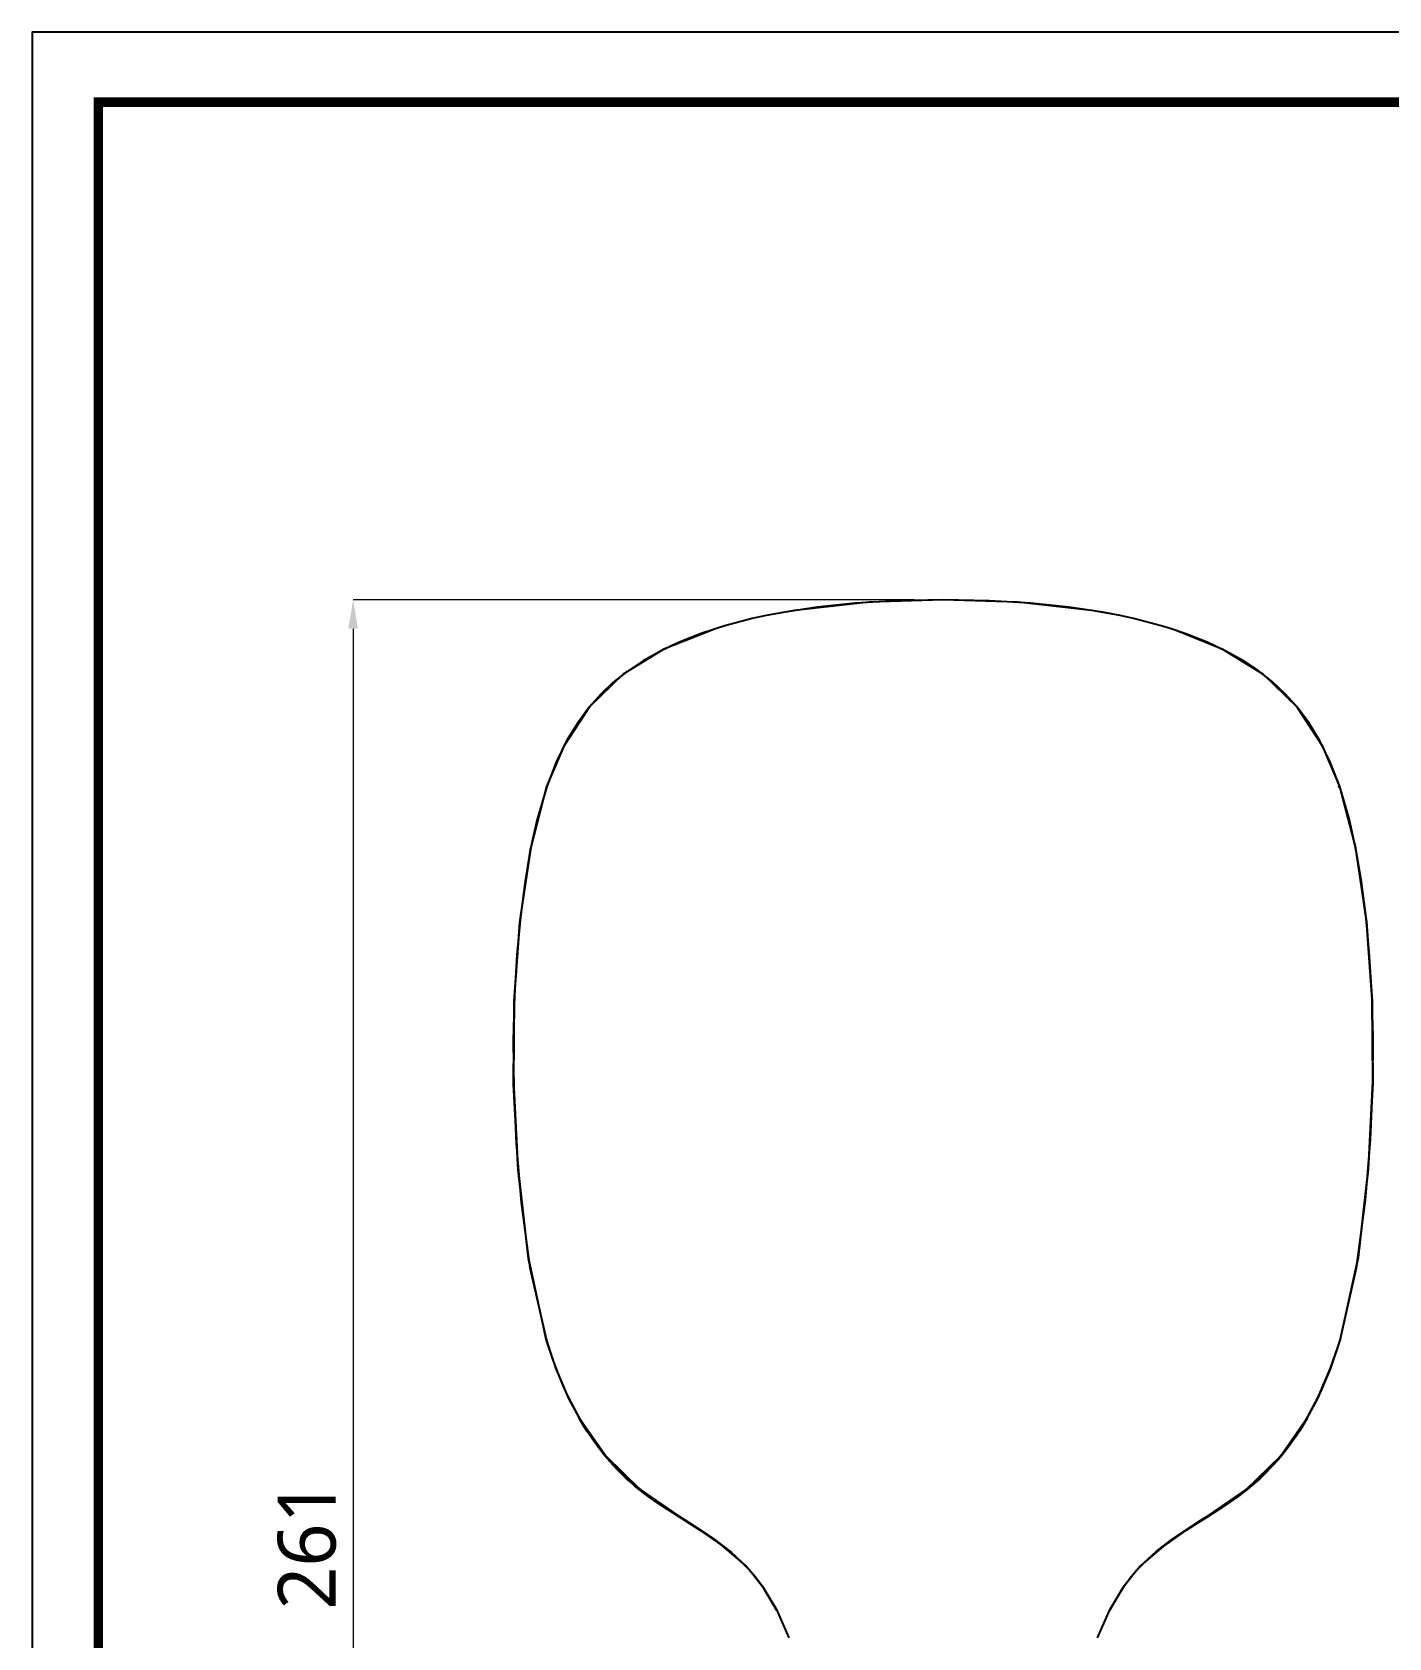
# Model space of a CAD drawing. Extents: x 0 to 1239, y 0 to 509.
# Drawn here: x 0 to 187.4, y 194.9 to 416.7 of the extents above; entities that cross this region are included whole.
import ezdxf

# ---------------------------------------------------------------- set-up
doc = ezdxf.new("R2010")
doc.units = 0
doc.header["$LTSCALE"] = 10
doc.header["$MEASUREMENT"] = 0
doc.header["$PDMODE"] = 3
doc.header["$PDSIZE"] = -10
doc.layers.get('0').update_dxf_attribs({"linetype": 'CONTINUOUS'})
doc.layers.get('DEFPOINTS').update_dxf_attribs({"linetype": 'CONTINUOUS'})
doc.layers.add('129-SWK_DXF_CONTINUOUS_LINE', color=7, linetype='CONTINUOUS')
doc.layers.add('129-XWK_DXF_CONTINUOUS_LINE', color=7, linetype='CONTINUOUS')
doc.styles.add('Daelim Dimension', font='')
doc.styles.get('Daelim Dimension').set_extended_font_data('NanumGothic')
doc.dimstyles.new('DEFAULT', dxfattribs={"dimscale": 2, "dimtxt": 2, "dimasz": 2, "dimexe": 0, "dimexo": 2, "dimgap": 1, "dimtad": 1, "dimdec": 1, "dimzin": 9, "dimdsep": 46, "dimtxsty": 'Daelim Dimension', "dimcen": 0.5, "dimclrd": 252, "dimclre": 252, "dimclrt": 3, "dimadec": 1, "dimazin": 0, "dimtfac": 1, "dimtdec": 1, "dimtix": 1, "dimtmove": 0, "dimatfit": 3, "dimfxl": 1, "dimtolj": 1, "dimtzin": 1, "dimlwd": 9, "dimlwe": 9, "dimarcsym": 0})

# ---------------------------------------------------------------- blocks, each defined once
blk = doc.blocks.new('*D5')
at = {"color": 5, "linetype": 'ByBlock', "lineweight": 9, "ltscale": 0.5, "transparency": 16777216}
for p, q in [((121.85, 338.28), (44.34, 338.28)), ((44.34, 334.28), (44.34, 81.14)), ((121.85, 77.14), (44.34, 77.14))]:
    blk.add_line(p, q, dxfattribs=at)
at = {"color": 5, "ltscale": 0.5, "transparency": 16777216}
for points in [[(43.68, 334.28), (45.01, 334.28), (44.34, 338.28)], [(43.68, 81.14), (45.01, 81.14), (44.34, 77.14)]]:
    blk.add_solid(points, dxfattribs=at)
at = {"layer": 'DEFPOINTS', "color": 0, "ltscale": 0.5, "transparency": 16777216}
for p in [(125.85, 338.28), (44.34, 77.14), (125.85, 77.14)]:
    blk.add_point(p, dxfattribs=at)
at = {"color": 7, "ltscale": 0.5, "transparency": 16777216, "insert": (37.99, 207.71), "char_height": 8, "attachment_point": 5, "rotation": 90, "style": 'Daelim Dimension'}
blk.add_mtext('\\A1;261', dxfattribs=at)

msp = doc.modelspace()

# ---------------------------------------------------------------- linework, layer by layer
at = {"ltscale": 0.5}
msp.add_lwpolyline([(0, 0), (568.71, 0), (568.71, 416.71), (0, 416.71)], close=True, dxfattribs=at)
at = {"color": 5, "linetype": 'ByBlock', "lineweight": 200, "const_width": 1.31}
msp.add_lwpolyline([(9.15, 17.84), (559.51, 17.84), (559.51, 407.03), (9.15, 407.03)], close=True, dxfattribs=at)
at = {"layer": '129-SWK_DXF_CONTINUOUS_LINE', "color": 7, "linetype": 'Continuous'}
for p, q in [((71.07, 312.48), (68.87, 304.07)), ((71.07, 312.48), (71.07, 312.48)), ((180.63, 312.48), (180.63, 312.48)), ((182.85, 304.01), (180.63, 312.48)), ((184.33, 293.93), (182.85, 304.01)), ((68.47, 247.71), (71.03, 235.97)), ((179.37, 232.12), (180.67, 235.97)), ((75.55, 225.3), (75.98, 224.59)), ((75.55, 225.28), (79.23, 220.02)), ((172.43, 219.97), (176.15, 225.28)), ((175.74, 224.61), (176.15, 225.3)), ((79.23, 220.02), (84, 215.38)), ((167.65, 215.34), (172.43, 219.97)), ((82.44, 216.71), (83.67, 215.66)), ((166.91, 214.78), (168.1, 215.71)), ((168.1, 215.71), (169.3, 216.74)), ((94.45, 208.34), (96.56, 206.73)), ((151.83, 203.37), (152.99, 204.7)), ((99.92, 203.32), (100.86, 202.06)), ((100.86, 202.06), (102.83, 198.8)), ((102.83, 198.8), (104.53, 194.88)), ((147.17, 194.88), (148.9, 198.84))]:
    msp.add_line(p, q, dxfattribs=at)
at = {"layer": '129-SWK_DXF_CONTINUOUS_LINE', "color": 9, "linetype": 'Continuous'}
for p, q in [((71.09, 312.49), (69.71, 307.81)), ((71.09, 312.49), (71.07, 312.48)), ((71.3, 312.45), (71.09, 312.49)), ((180.41, 312.45), (180.62, 312.49)), ((180.62, 312.49), (180.63, 312.48)), ((181.98, 307.89), (180.62, 312.49)), ((182.92, 303.61), (181.98, 307.89)), ((68.76, 246), (71.04, 235.99)), ((71.04, 235.99), (71.03, 235.97)), ((71.04, 235.99), (71.84, 233.5)), ((179.87, 233.51), (180.67, 235.99)), ((180.67, 235.99), (180.67, 235.97)), ((179.05, 231.3), (179.87, 233.51)), ((73.51, 229.28), (74.44, 227.34)), ((74.44, 227.34), (75.55, 225.3)), ((176.15, 225.3), (177.27, 227.34)), ((75.55, 225.3), (75.55, 225.28)), ((176.15, 225.3), (176.15, 225.28))]:
    msp.add_line(p, q, dxfattribs=at)
at = {"layer": '129-SWK_DXF_CONTINUOUS_LINE', "color": 7, "linetype": 'Continuous'}
for points in [[(125.85, 338.29), (115.56, 337.96), (105.32, 336.82), (101.39, 336.1)], [(125.85, 338.28), (119.48, 338.16), (113.7, 337.81), (108.46, 337.27), (103.73, 336.55), (101.39, 336.1)], [(150.31, 336.11), (146.39, 336.82), (136.15, 337.96), (125.85, 338.29)], [(150.31, 336.11), (147.92, 336.56), (143.2, 337.28), (137.97, 337.82), (132.2, 338.16), (125.85, 338.28)], [(101.39, 336.1), (99.48, 335.68), (95.68, 334.69), (94.39, 334.29)], [(157.21, 334.32), (155.96, 334.71), (152.16, 335.7), (150.31, 336.11)], [(94.39, 334.29), (87.28, 331.45), (81.66, 327.99), (77.01, 323.52), (73.44, 318.08), (71.07, 312.48)], [(94.39, 334.29), (92.28, 333.57), (89.3, 332.39), (86.71, 331.15), (84.41, 329.86), (82.19, 328.39), (80.24, 326.84), (78.54, 325.23), (76.95, 323.44), (75.36, 321.31), (73.82, 318.78), (72.39, 315.86), (71.09, 312.49)], [(180.63, 312.48), (178.29, 318.03), (174.74, 323.47), (170.1, 327.95), (164.48, 331.42), (158.05, 334.05), (157.21, 334.32)], [(180.62, 312.49), (179.31, 315.87), (177.87, 318.81), (176.3, 321.37), (174.66, 323.57), (173.05, 325.36), (171.36, 326.94), (169.43, 328.45), (167.23, 329.9), (164.91, 331.2), (162.32, 332.42), (159.35, 333.6), (157.21, 334.32)], [(68.87, 304.07), (67.39, 294.02), (66.59, 283.23), (66.48, 271.84), (67.09, 259.96), (68.47, 247.71)], [(180.67, 235.97), (183.22, 247.58), (184.6, 259.81), (185.22, 271.7), (185.13, 283.11), (184.33, 293.93)], [(71.03, 235.97), (72.31, 232.17), (74.02, 228.16), (75.55, 225.28)], [(176.15, 225.28), (177.66, 228.11), (179.37, 232.12)], [(75.98, 224.59), (76.46, 223.82), (77.01, 222.98), (77.65, 222.07), (78.39, 221.08)], [(172.46, 220.02), (173.34, 221.11), (174.1, 222.14), (174.74, 223.05), (175.28, 223.87), (175.74, 224.61)], [(78.39, 221.08), (79.24, 220.04), (80.18, 218.96), (81.26, 217.83), (82.44, 216.71)], [(169.3, 216.74), (170.44, 217.82), (171.49, 218.92), (172.46, 220.02)], [(83.67, 215.66), (84.89, 214.71), (86.13, 213.83), (87.51, 212.89), (89.03, 211.91), (90.68, 210.86), (92.49, 209.69), (94.45, 208.34)], [(84, 215.38), (89.13, 211.83), (94.15, 208.56)], [(152.99, 204.7), (157.5, 208.51), (162.51, 211.79), (167.65, 215.34)], [(155.27, 206.83), (157.42, 208.46), (159.41, 209.82), (161.23, 210.98), (162.87, 212.03), (164.36, 213), (165.71, 213.91), (166.91, 214.78)], [(94.15, 208.56), (98.66, 204.76), (99.92, 203.31)], [(96.56, 206.73), (98.73, 204.68), (99.92, 203.32)], [(151.83, 203.37), (153.06, 204.77), (155.27, 206.83)], [(148.9, 198.84), (150.89, 202.13), (151.83, 203.37)]]:
    msp.add_lwpolyline(points, dxfattribs=at)
at = {"layer": '129-SWK_DXF_CONTINUOUS_LINE', "color": 9, "linetype": 'Continuous'}
for points in [[(69.71, 307.81), (68.76, 303.46), (68.04, 299.11), (67.45, 294.43), (66.97, 289.25), (66.62, 283.62), (66.46, 277.44), (66.53, 270.61), (66.87, 263.18), (67.56, 255.03), (68.76, 246)], [(180.67, 235.99), (182.95, 246.01), (184.17, 255.34), (184.87, 263.71), (185.19, 271.21), (185.24, 278.01), (185.06, 284.12), (184.71, 289.66), (184.22, 294.75), (183.63, 299.34), (182.92, 303.61)], [(71.84, 233.5), (72.66, 231.29), (73.51, 229.28)], [(177.27, 227.34), (178.2, 229.29), (179.05, 231.3)]]:
    msp.add_lwpolyline(points, dxfattribs=at)
at = {"layer": '129-XWK_DXF_CONTINUOUS_LINE', "color": 7, "linetype": 'Continuous'}
for p, q in [((68.51, 247.3), (71.07, 235.81)), ((74.1, 227.97), (75.6, 225.13)), ((75.93, 224.59), (75.62, 225.12)), ((172.49, 219.94), (176.1, 225.13)), ((176.09, 225.12), (175.78, 224.6)), ((169.57, 216.85), (172.49, 219.94)), ((92.18, 209.8), (95.67, 207.37)), ((95.67, 207.37), (94.72, 208.08)), ((155.99, 207.34), (154.61, 206.21)), ((101.09, 201.7), (99.1, 204.24)), ((152.55, 204.18), (150.58, 201.65)), ((154.61, 206.21), (152.55, 204.18)), ((102.89, 198.65), (101.09, 201.7)), ((150.58, 201.65), (148.82, 198.66))]:
    msp.add_line(p, q, dxfattribs=at)
at = {"layer": '129-XWK_DXF_CONTINUOUS_LINE', "color": 9, "linetype": 'Continuous'}
for p, q in [((71.07, 235.81), (71.08, 235.84)), ((180.64, 235.81), (180.63, 235.84))]:
    msp.add_line(p, q, dxfattribs=at)
at = {"layer": '129-XWK_DXF_CONTINUOUS_LINE', "color": 7, "linetype": 'Continuous'}
for points in [[(68.84, 303.91), (68.82, 303.83), (67.33, 293.71), (66.53, 282.84), (66.45, 271.38), (67.09, 259.48), (68.51, 247.3)], [(180.64, 235.81), (183.22, 247.41), (184.62, 259.6), (185.26, 271.5), (185.17, 282.94), (184.37, 293.79), (182.87, 303.89), (182.87, 303.91)], [(71.07, 235.81), (72.38, 231.96), (74.1, 227.97)], [(176.1, 225.13), (177.64, 228.02), (179.35, 232.01), (180.64, 235.81)], [(75.6, 225.13), (79.28, 219.86), (82.57, 216.46)], [(82.57, 216.46), (81.99, 216.99), (80.81, 218.15), (79.79, 219.26), (78.95, 220.26), (78.24, 221.16), (77.64, 221.99), (77.11, 222.73), (76.67, 223.41), (76.27, 224.03), (75.93, 224.59)], [(175.78, 224.6), (175.44, 224.03), (175.05, 223.42), (174.61, 222.76), (174.11, 222.05), (173.55, 221.27), (172.9, 220.44), (172.15, 219.54), (171.27, 218.55), (170.24, 217.49), (169.57, 216.85)], [(83.85, 215.38), (83.27, 215.86), (82.57, 216.46)], [(94.72, 208.08), (92.56, 209.56), (90.61, 210.8), (88.86, 211.91), (87.27, 212.93), (85.85, 213.89), (84.56, 214.83), (83.85, 215.38)], [(83.85, 215.38), (87.29, 212.92), (92.18, 209.8)], [(155.99, 207.34), (159.53, 209.8), (164.42, 212.92), (167.9, 215.42)], [(167.9, 215.42), (166.63, 214.45), (165.33, 213.53), (163.88, 212.57), (162.3, 211.56), (160.59, 210.48), (158.72, 209.28)], [(169.57, 216.85), (169.1, 216.43), (167.9, 215.42)], [(158.72, 209.28), (156.71, 207.88), (155.99, 207.34)], [(99.1, 204.24), (96.97, 206.32), (95.67, 207.37)]]:
    msp.add_lwpolyline(points, dxfattribs=at)
at = {"layer": '129-XWK_DXF_CONTINUOUS_LINE', "color": 9, "linetype": 'Continuous'}
for points in [[(75.6, 225.13), (75.61, 225.17), (75.62, 225.18)], [(176.1, 225.13), (176.1, 225.17), (176.08, 225.18)]]:
    msp.add_lwpolyline(points, dxfattribs=at)

# ---------------------------------------------------------------- dimensions: what is measured, and where the dimension line sits
at = {"ltscale": 0.5}
dim = msp.add_linear_dim(base=(44.34, 77.14), p1=(125.85, 338.28), p2=(125.85, 77.14), angle=90, dimstyle='DEFAULT', override={"dimtxt": 4, "dimdec": 0, "dimclrd": 5, "dimclre": 5, "dimclrt": 7, "dimfxl": 1.25, "dimarcsym": 1}, dxfattribs=at)
dim.commit()
dim.dimension.update_dxf_attribs({"geometry": '*D5', "text_midpoint": (37.99, 207.71)})

doc.saveas('drawing.dxf')
